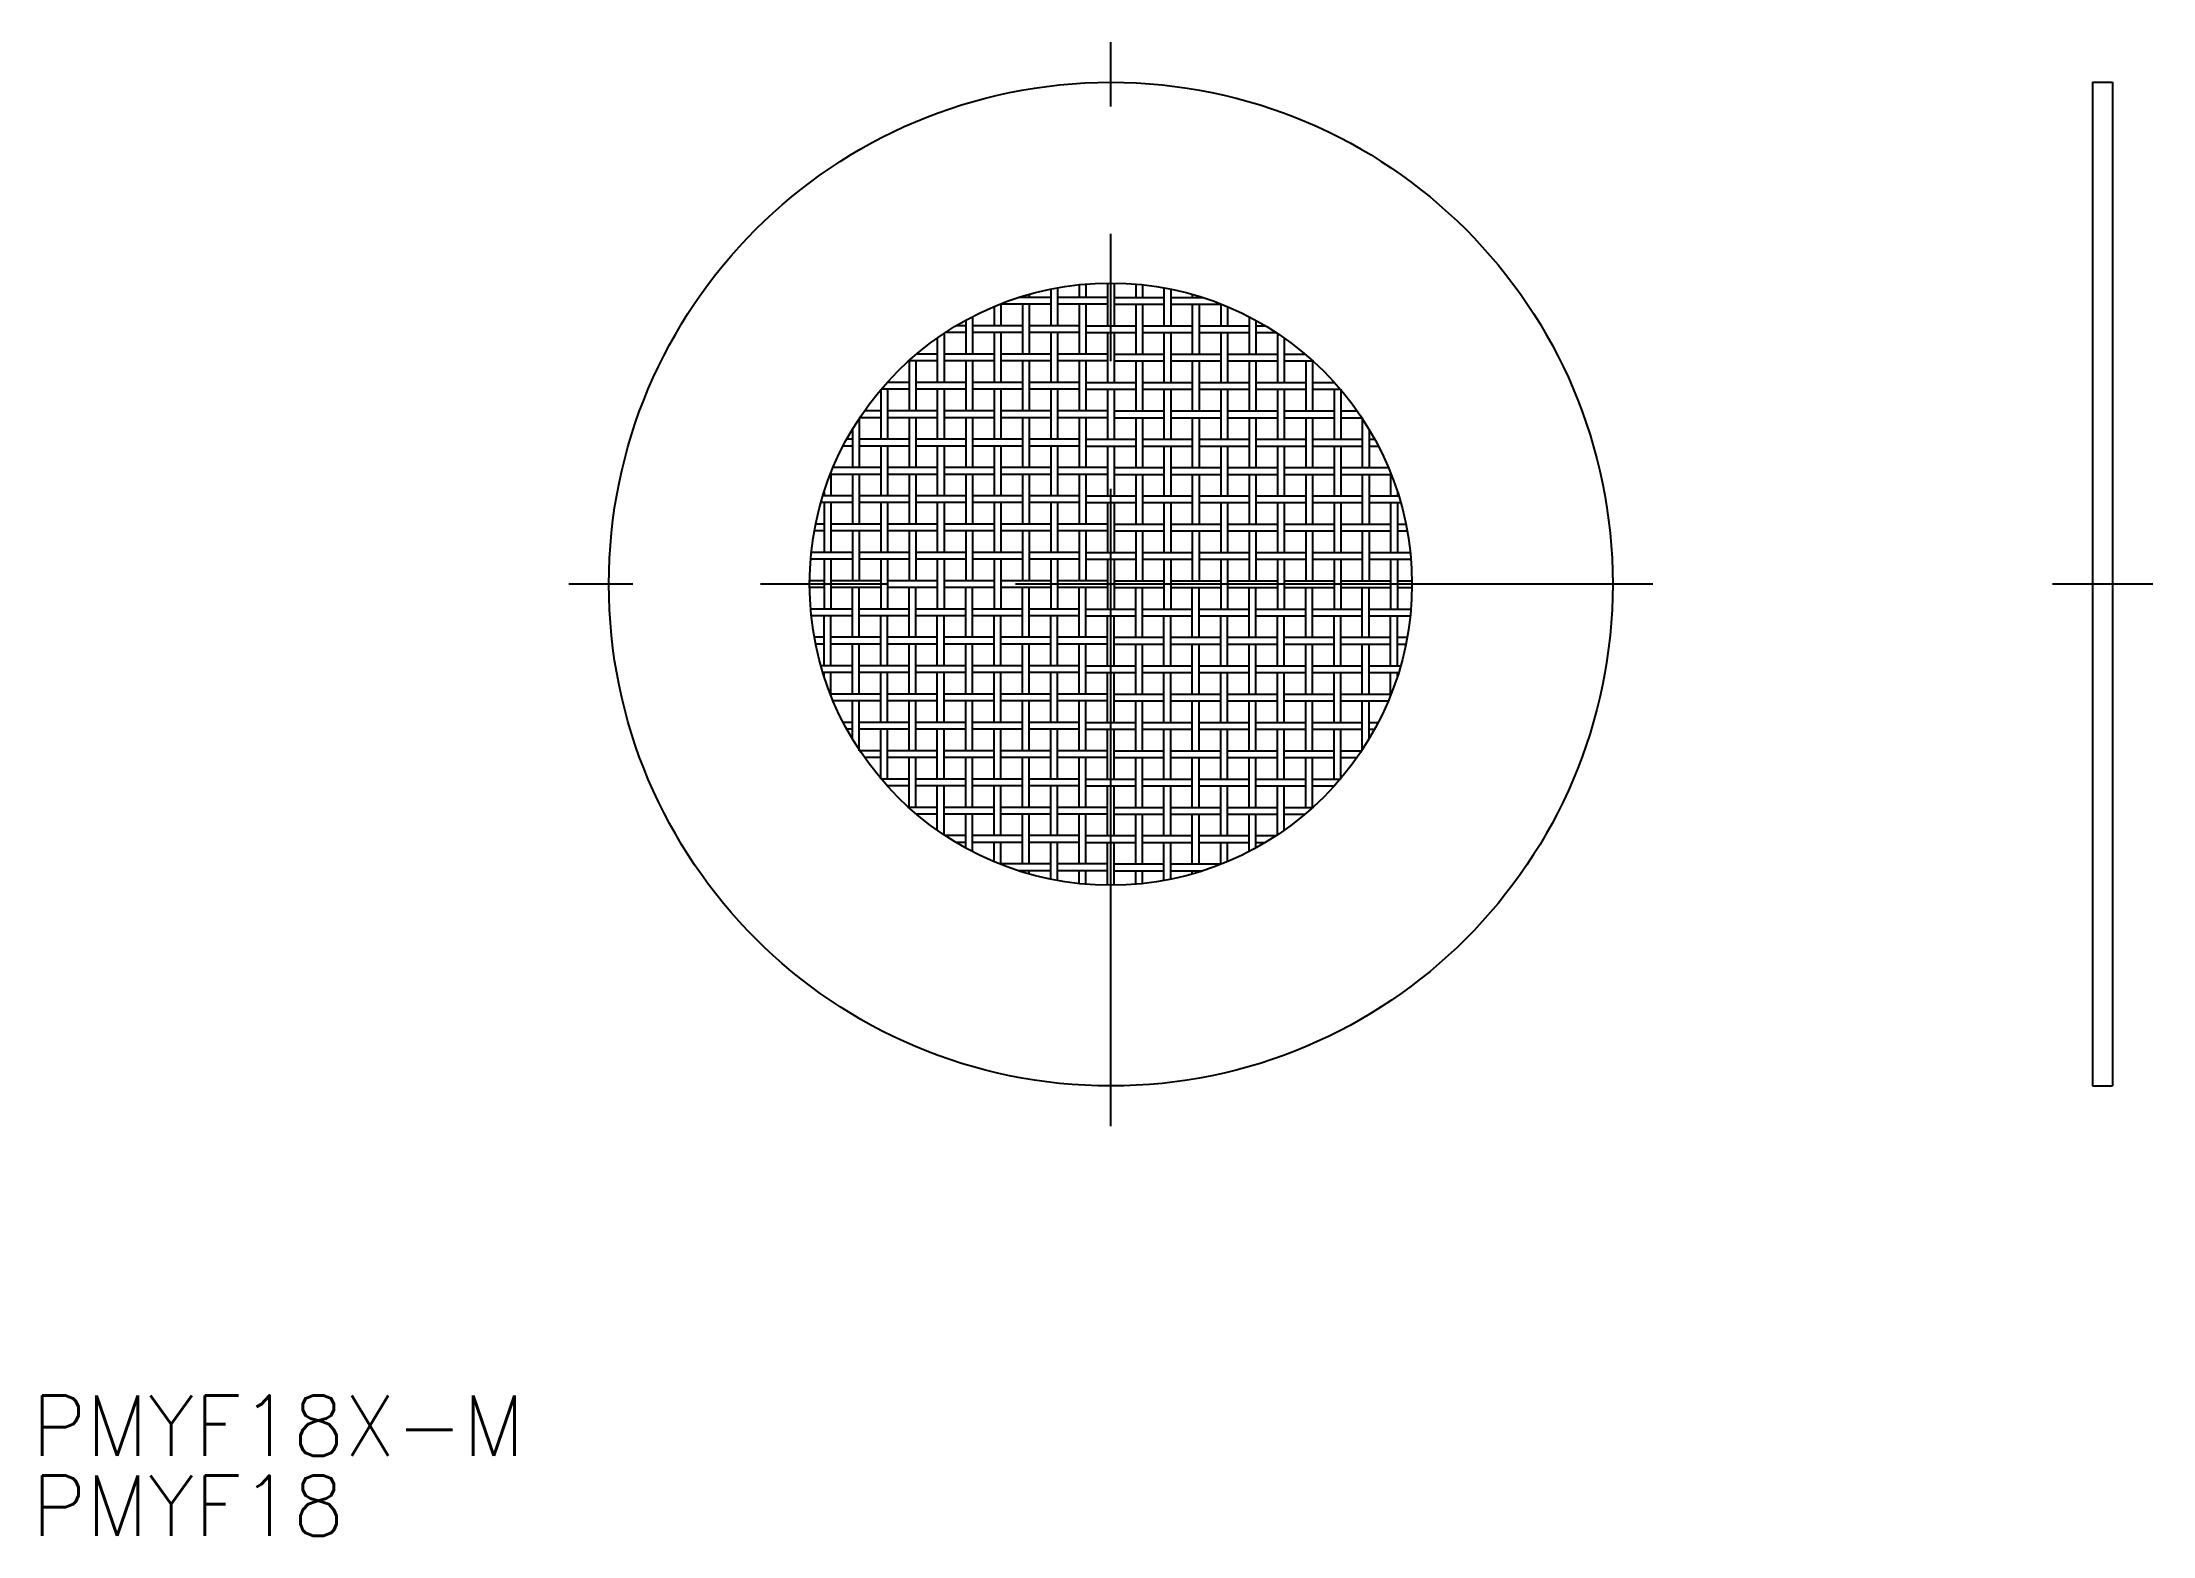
# Model space of a CAD drawing. Extents: x 1 to 106, y 0 to 74.
import ezdxf

# ---------------------------------------------------------------- set-up
doc = ezdxf.new("R2010")
doc.units = 0
doc.linetypes.add('CENTER', pattern=[50.8, 31.75, -6.35, 6.35, -6.35])
doc.layers.get('0').update_dxf_attribs({"linetype": 'CONTINUOUS'})
doc.layers.add('CENTER', color=1, linetype='CENTER')
doc.styles.get("Standard").update_dxf_attribs({"font": 'txt.shx', "height": 3, "bigfont": 'bigfont.shx'})

# ---------------------------------------------------------------- blocks, each defined once
blk = doc.blocks.new('*U3')
at = {"color": 7, "linetype": 'CONTINUOUS'}
blk.add_text('PMYF18X-M', height=3, dxfattribs=at).set_placement((0, 3.99))
blk = doc.blocks.new('*U4')
at = {"color": 7, "linetype": 'CONTINUOUS'}
blk.add_text('PMYF18', height=3, dxfattribs=at).set_placement((0, 0))

msp = doc.modelspace()

# ---------------------------------------------------------------- linework, layer by layer
at = {"color": 7, "linetype": 'CONTINUOUS'}
for p, q in [((102.64, 72.41), (102.64, 22.41)), ((102.64, 72.41), (103.64, 72.41)), ((103.64, 72.41), (103.64, 22.41)), ((50.75, 62.11), (50.75, 60.28)), ((51.09, 62.17), (51.09, 60.28)), ((52.16, 62.32), (52.16, 61.69)), ((52.5, 62.36), (52.5, 61.69)), ((53.57, 62.41), (53.57, 60.28)), ((53.57, 62.41), (53.57, 62.41)), ((53.91, 62.41), (53.91, 60.28)), ((53.91, 62.41), (53.91, 62.41)), ((54.98, 62.36), (54.98, 61.69)), ((55.32, 62.32), (55.32, 61.69)), ((56.39, 62.17), (56.39, 60.28)), ((56.73, 62.11), (56.73, 60.28)), ((47.93, 61.24), (47.93, 60.28)), ((48.27, 61.37), (48.27, 60.28)), ((50.75, 61.35), (48.27, 61.35)), ((50.75, 61.69), (49.15, 61.69)), ((49.34, 61.75), (49.34, 61.69)), ((49.34, 61.35), (49.34, 58.87)), ((49.68, 61.85), (49.68, 61.69)), ((49.68, 61.35), (49.68, 58.87)), ((53.57, 61.69), (51.09, 61.69)), ((53.57, 61.35), (51.09, 61.35)), ((52.16, 61.35), (52.16, 58.87)), ((52.5, 61.35), (52.5, 58.87)), ((53.91, 61.69), (56.39, 61.69)), ((53.91, 61.35), (56.39, 61.35)), ((54.98, 61.35), (54.98, 58.87)), ((55.32, 61.35), (55.32, 58.87)), ((56.73, 61.69), (58.33, 61.69)), ((56.73, 61.35), (59.22, 61.35)), ((57.8, 61.85), (57.8, 61.69)), ((57.8, 61.35), (57.8, 58.87)), ((58.14, 61.75), (58.14, 61.69)), ((58.14, 61.35), (58.14, 58.87)), ((59.22, 61.37), (59.22, 60.28)), ((59.56, 61.24), (59.56, 60.28)), ((46.52, 59.94), (45.49, 59.94)), ((46.52, 59.94), (45.49, 59.94)), ((46.52, 60.28), (46.04, 60.28)), ((46.52, 60.28), (46.04, 60.28)), ((46.52, 60.55), (46.52, 58.87)), ((46.86, 60.73), (46.86, 58.87)), ((49.34, 60.28), (46.86, 60.28)), ((49.34, 60.28), (46.86, 60.28)), ((49.34, 59.94), (46.86, 59.94)), ((49.34, 59.94), (46.86, 59.94)), ((47.93, 59.94), (47.93, 57.46)), ((48.27, 59.94), (48.27, 57.46)), ((52.16, 60.28), (49.68, 60.28)), ((52.16, 60.28), (49.68, 60.28)), ((52.16, 59.94), (49.68, 59.94)), ((52.16, 59.94), (49.68, 59.94)), ((50.75, 59.94), (50.75, 57.46)), ((51.09, 59.94), (51.09, 57.46)), ((52.5, 60.28), (54.98, 60.28)), ((52.5, 60.28), (54.98, 60.28)), ((52.5, 59.94), (54.98, 59.94)), ((52.5, 59.94), (54.98, 59.94)), ((53.57, 59.94), (53.57, 57.46)), ((53.91, 59.94), (53.91, 57.46)), ((55.32, 60.28), (57.8, 60.28)), ((55.32, 60.28), (57.8, 60.28)), ((55.32, 59.94), (57.8, 59.94)), ((55.32, 59.94), (57.8, 59.94)), ((56.39, 59.94), (56.39, 57.46)), ((56.73, 59.94), (56.73, 57.46)), ((58.14, 60.28), (60.63, 60.28)), ((58.14, 60.28), (60.63, 60.28)), ((58.14, 59.94), (60.63, 59.94)), ((58.14, 59.94), (60.63, 59.94)), ((59.22, 59.94), (59.22, 57.46)), ((59.56, 59.94), (59.56, 57.46)), ((60.63, 60.73), (60.63, 58.87)), ((60.97, 60.55), (60.97, 58.87)), ((60.97, 60.28), (61.45, 60.28)), ((60.97, 60.28), (61.45, 60.28)), ((60.97, 59.94), (61.99, 59.94)), ((60.97, 59.94), (61.99, 59.94)), ((45.1, 59.67), (45.1, 57.46)), ((45.44, 59.9), (45.44, 57.46)), ((62.04, 59.9), (62.04, 57.46)), ((62.38, 59.67), (62.38, 57.46)), ((45.1, 58.53), (43.67, 58.53)), ((43.69, 58.53), (43.69, 56.04)), ((44.03, 58.53), (44.03, 56.04)), ((45.1, 58.87), (44.06, 58.87)), ((47.93, 58.87), (45.44, 58.87)), ((47.93, 58.53), (45.44, 58.53)), ((46.52, 58.53), (46.52, 56.04)), ((46.86, 58.53), (46.86, 56.04)), ((50.75, 58.87), (48.27, 58.87)), ((50.75, 58.53), (48.27, 58.53)), ((49.34, 58.53), (49.34, 56.04)), ((49.68, 58.53), (49.68, 56.04)), ((53.57, 58.87), (51.09, 58.87)), ((53.57, 58.53), (51.09, 58.53)), ((52.16, 58.53), (52.16, 56.04)), ((52.5, 58.53), (52.5, 56.04)), ((53.91, 58.87), (56.39, 58.87)), ((53.91, 58.53), (56.39, 58.53)), ((54.98, 58.53), (54.98, 56.04)), ((55.32, 58.53), (55.32, 56.04)), ((56.73, 58.87), (59.22, 58.87)), ((56.73, 58.53), (59.22, 58.53)), ((57.8, 58.53), (57.8, 56.04)), ((58.14, 58.53), (58.14, 56.04)), ((59.56, 58.87), (62.04, 58.87)), ((59.56, 58.53), (62.04, 58.53)), ((60.63, 58.53), (60.63, 56.04)), ((60.97, 58.53), (60.97, 56.04)), ((62.38, 58.87), (63.42, 58.87)), ((62.38, 58.53), (63.81, 58.53)), ((63.45, 58.53), (63.45, 56.04)), ((63.79, 58.53), (63.79, 56.04)), ((42.28, 57.12), (42.28, 54.63)), ((43.69, 57.12), (42.31, 57.12)), ((43.69, 57.46), (42.6, 57.46)), ((42.62, 57.48), (42.62, 57.46)), ((42.62, 57.12), (42.62, 54.63)), ((46.52, 57.46), (44.03, 57.46)), ((46.52, 57.12), (44.03, 57.12)), ((45.1, 57.12), (45.1, 54.63)), ((45.44, 57.12), (45.44, 54.63)), ((49.34, 57.46), (46.86, 57.46)), ((49.34, 57.12), (46.86, 57.12)), ((47.93, 57.12), (47.93, 54.63)), ((48.27, 57.12), (48.27, 54.63)), ((52.16, 57.46), (49.68, 57.46)), ((52.16, 57.12), (49.68, 57.12)), ((50.75, 57.12), (50.75, 54.63)), ((51.09, 57.12), (51.09, 54.63)), ((52.5, 57.46), (54.98, 57.46)), ((52.5, 57.12), (54.98, 57.12)), ((53.57, 57.12), (53.57, 54.63)), ((53.91, 57.12), (53.91, 54.63)), ((55.32, 57.46), (57.8, 57.46)), ((55.32, 57.12), (57.8, 57.12)), ((56.39, 57.12), (56.39, 54.63)), ((56.73, 57.12), (56.73, 54.63)), ((58.14, 57.46), (60.63, 57.46)), ((58.14, 57.12), (60.63, 57.12)), ((59.22, 57.12), (59.22, 54.63)), ((59.56, 57.12), (59.56, 54.63)), ((60.97, 57.46), (63.45, 57.46)), ((60.97, 57.12), (63.45, 57.12)), ((62.04, 57.12), (62.04, 54.63)), ((62.38, 57.12), (62.38, 54.63)), ((63.79, 57.46), (64.88, 57.46)), ((63.79, 57.12), (65.18, 57.12)), ((64.86, 57.48), (64.86, 57.46)), ((64.86, 57.12), (64.86, 54.63)), ((65.2, 57.12), (65.2, 54.63)), ((42.28, 56.04), (41.48, 56.04)), ((45.1, 56.04), (42.62, 56.04)), ((47.93, 56.04), (45.44, 56.04)), ((50.75, 56.04), (48.27, 56.04)), ((53.57, 56.04), (51.09, 56.04)), ((53.91, 56.04), (56.39, 56.04)), ((56.73, 56.04), (59.22, 56.04)), ((59.56, 56.04), (62.04, 56.04)), ((62.38, 56.04), (64.86, 56.04)), ((65.2, 56.04), (66.01, 56.04)), ((40.87, 55.11), (40.87, 53.22)), ((41.21, 55.7), (41.21, 53.22)), ((42.28, 55.7), (41.24, 55.7)), ((45.1, 55.7), (42.62, 55.7)), ((43.69, 55.7), (43.69, 53.22)), ((44.03, 55.7), (44.03, 53.22)), ((47.93, 55.7), (45.44, 55.7)), ((46.52, 55.7), (46.52, 53.22)), ((46.86, 55.7), (46.86, 53.22)), ((50.75, 55.7), (48.27, 55.7)), ((49.34, 55.7), (49.34, 53.22)), ((49.68, 55.7), (49.68, 53.22)), ((53.57, 55.7), (51.09, 55.7)), ((52.16, 55.7), (52.16, 53.22)), ((52.5, 55.7), (52.5, 53.22)), ((53.91, 55.7), (56.39, 55.7)), ((54.98, 55.7), (54.98, 53.22)), ((55.32, 55.7), (55.32, 53.22)), ((56.73, 55.7), (59.22, 55.7)), ((57.8, 55.7), (57.8, 53.22)), ((58.14, 55.7), (58.14, 53.22)), ((59.56, 55.7), (62.04, 55.7)), ((60.63, 55.7), (60.63, 53.22)), ((60.97, 55.7), (60.97, 53.22)), ((62.38, 55.7), (64.86, 55.7)), ((63.45, 55.7), (63.45, 53.22)), ((63.79, 55.7), (63.79, 53.22)), ((65.2, 55.7), (66.24, 55.7)), ((66.27, 55.7), (66.27, 53.22)), ((66.61, 55.11), (66.61, 53.22)), ((40.87, 54.29), (40.41, 54.29)), ((40.87, 54.29), (40.41, 54.29)), ((40.87, 54.63), (40.6, 54.63)), ((40.87, 54.63), (40.6, 54.63)), ((43.69, 54.63), (41.21, 54.63)), ((43.69, 54.63), (41.21, 54.63)), ((43.69, 54.29), (41.21, 54.29)), ((43.69, 54.29), (41.21, 54.29)), ((42.28, 54.29), (42.28, 51.81)), ((42.62, 54.29), (42.62, 51.81)), ((46.52, 54.63), (44.03, 54.63)), ((46.52, 54.63), (44.03, 54.63)), ((46.52, 54.29), (44.03, 54.29)), ((46.52, 54.29), (44.03, 54.29)), ((45.1, 54.29), (45.1, 51.81)), ((45.44, 54.29), (45.44, 51.81)), ((49.34, 54.63), (46.86, 54.63)), ((49.34, 54.63), (46.86, 54.63)), ((49.34, 54.29), (46.86, 54.29)), ((49.34, 54.29), (46.86, 54.29)), ((47.93, 54.29), (47.93, 51.81)), ((48.27, 54.29), (48.27, 51.81)), ((52.16, 54.63), (49.68, 54.63)), ((52.16, 54.63), (49.68, 54.63)), ((52.16, 54.29), (49.68, 54.29)), ((52.16, 54.29), (49.68, 54.29)), ((50.75, 54.29), (50.75, 51.81)), ((51.09, 54.29), (51.09, 51.81)), ((52.5, 54.63), (54.98, 54.63)), ((52.5, 54.63), (54.98, 54.63)), ((52.5, 54.29), (54.98, 54.29)), ((52.5, 54.29), (54.98, 54.29)), ((53.57, 54.29), (53.57, 51.81)), ((53.91, 54.29), (53.91, 51.81)), ((55.32, 54.63), (57.8, 54.63)), ((55.32, 54.63), (57.8, 54.63)), ((55.32, 54.29), (57.8, 54.29)), ((55.32, 54.29), (57.8, 54.29)), ((56.39, 54.29), (56.39, 51.81)), ((56.73, 54.29), (56.73, 51.81)), ((58.14, 54.63), (60.63, 54.63)), ((58.14, 54.63), (60.63, 54.63)), ((58.14, 54.29), (60.63, 54.29)), ((58.14, 54.29), (60.63, 54.29)), ((59.22, 54.29), (59.22, 51.81)), ((59.56, 54.29), (59.56, 51.81)), ((60.97, 54.63), (63.45, 54.63)), ((60.97, 54.63), (63.45, 54.63)), ((60.97, 54.29), (63.45, 54.29)), ((60.97, 54.29), (63.45, 54.29)), ((62.04, 54.29), (62.04, 51.81)), ((62.38, 54.29), (62.38, 51.81)), ((63.79, 54.63), (66.27, 54.63)), ((63.79, 54.63), (66.27, 54.63)), ((63.79, 54.29), (66.27, 54.29)), ((63.79, 54.29), (66.27, 54.29)), ((64.86, 54.29), (64.86, 51.81)), ((65.2, 54.29), (65.2, 51.81)), ((66.61, 54.63), (66.89, 54.63)), ((66.61, 54.63), (66.89, 54.63)), ((66.61, 54.29), (67.07, 54.29)), ((66.61, 54.29), (67.07, 54.29)), ((39.8, 52.94), (39.8, 51.81)), ((42.28, 52.88), (39.8, 52.88)), ((42.28, 53.22), (39.91, 53.22)), ((40.87, 52.88), (40.87, 50.4)), ((41.21, 52.88), (41.21, 50.4)), ((45.1, 53.22), (42.62, 53.22)), ((45.1, 52.88), (42.62, 52.88)), ((43.69, 52.88), (43.69, 50.4)), ((44.03, 52.88), (44.03, 50.4)), ((47.93, 53.22), (45.44, 53.22)), ((47.93, 52.88), (45.44, 52.88)), ((46.52, 52.88), (46.52, 50.4)), ((46.86, 52.88), (46.86, 50.4)), ((50.75, 53.22), (48.27, 53.22)), ((50.75, 52.88), (48.27, 52.88)), ((49.34, 52.88), (49.34, 50.4)), ((49.68, 52.88), (49.68, 50.4)), ((53.57, 53.22), (51.09, 53.22)), ((53.57, 52.88), (51.09, 52.88)), ((52.16, 52.88), (52.16, 50.4)), ((52.5, 52.88), (52.5, 50.4)), ((53.91, 53.22), (56.39, 53.22)), ((53.91, 52.88), (56.39, 52.88)), ((54.98, 52.88), (54.98, 50.4)), ((55.32, 52.88), (55.32, 50.4)), ((56.73, 53.22), (59.22, 53.22)), ((56.73, 52.88), (59.22, 52.88)), ((57.8, 52.88), (57.8, 50.4)), ((58.14, 52.88), (58.14, 50.4)), ((59.56, 53.22), (62.04, 53.22)), ((59.56, 52.88), (62.04, 52.88)), ((60.63, 52.88), (60.63, 50.4)), ((60.97, 52.88), (60.97, 50.4)), ((62.38, 53.22), (64.86, 53.22)), ((62.38, 52.88), (64.86, 52.88)), ((63.45, 52.88), (63.45, 50.4)), ((63.79, 52.88), (63.79, 50.4)), ((65.2, 53.22), (67.57, 53.22)), ((65.2, 52.88), (67.68, 52.88)), ((66.27, 52.88), (66.27, 50.4)), ((66.61, 52.88), (66.61, 50.4)), ((67.68, 52.94), (67.68, 51.81)), ((40.87, 51.81), (39.4, 51.81)), ((39.46, 52), (39.46, 51.81)), ((43.69, 51.81), (41.21, 51.81)), ((46.52, 51.81), (44.03, 51.81)), ((49.34, 51.81), (46.86, 51.81)), ((52.16, 51.81), (49.68, 51.81)), ((52.5, 51.81), (54.98, 51.81)), ((55.32, 51.81), (57.8, 51.81)), ((58.14, 51.81), (60.63, 51.81)), ((60.97, 51.81), (63.45, 51.81)), ((63.79, 51.81), (66.27, 51.81)), ((66.61, 51.81), (68.08, 51.81)), ((68.02, 52), (68.02, 51.81)), ((40.87, 51.47), (39.3, 51.47)), ((39.46, 51.47), (39.46, 48.99)), ((39.8, 51.47), (39.8, 48.99)), ((43.69, 51.47), (41.21, 51.47)), ((42.28, 51.47), (42.28, 48.99)), ((42.62, 51.47), (42.62, 48.99)), ((46.52, 51.47), (44.03, 51.47)), ((45.1, 51.47), (45.1, 48.99)), ((45.44, 51.47), (45.44, 48.99)), ((49.34, 51.47), (46.86, 51.47)), ((47.93, 51.47), (47.93, 48.99)), ((48.27, 51.47), (48.27, 48.99)), ((52.16, 51.47), (49.68, 51.47)), ((50.75, 51.47), (50.75, 48.99)), ((51.09, 51.47), (51.09, 48.99)), ((52.5, 51.47), (54.98, 51.47)), ((53.57, 51.47), (53.57, 48.99)), ((53.91, 51.47), (53.91, 48.99)), ((55.32, 51.47), (57.8, 51.47)), ((56.39, 51.47), (56.39, 48.99)), ((56.73, 51.47), (56.73, 48.99)), ((58.14, 51.47), (60.63, 51.47)), ((59.22, 51.47), (59.22, 48.99)), ((59.56, 51.47), (59.56, 48.99)), ((60.97, 51.47), (63.45, 51.47)), ((62.04, 51.47), (62.04, 48.99)), ((62.38, 51.47), (62.38, 48.99)), ((63.79, 51.47), (66.27, 51.47)), ((64.86, 51.47), (64.86, 48.99)), ((65.2, 51.47), (65.2, 48.99)), ((66.61, 51.47), (68.18, 51.47)), ((67.68, 51.47), (67.68, 48.99)), ((68.02, 51.47), (68.02, 48.99)), ((39.46, 50.06), (38.98, 50.06)), ((39.46, 50.4), (39.04, 50.4)), ((42.28, 50.4), (39.8, 50.4)), ((42.28, 50.06), (39.8, 50.06)), ((40.87, 50.06), (40.87, 47.58)), ((41.21, 50.06), (41.21, 47.58)), ((45.1, 50.4), (42.62, 50.4)), ((45.1, 50.06), (42.62, 50.06)), ((43.69, 50.06), (43.69, 47.58)), ((44.03, 50.06), (44.03, 47.58)), ((47.93, 50.4), (45.44, 50.4)), ((47.93, 50.06), (45.44, 50.06)), ((46.52, 50.06), (46.52, 47.58)), ((46.86, 50.06), (46.86, 47.58)), ((50.75, 50.4), (48.27, 50.4)), ((50.75, 50.06), (48.27, 50.06)), ((49.34, 50.06), (49.34, 47.58)), ((49.68, 50.06), (49.68, 47.58)), ((53.57, 50.4), (51.09, 50.4)), ((53.57, 50.06), (51.09, 50.06)), ((52.16, 50.06), (52.16, 47.58)), ((52.5, 50.06), (52.5, 47.58)), ((53.91, 50.4), (56.39, 50.4)), ((53.91, 50.06), (56.39, 50.06)), ((54.98, 50.06), (54.98, 47.58)), ((55.32, 50.06), (55.32, 47.58)), ((56.73, 50.4), (59.22, 50.4)), ((56.73, 50.06), (59.22, 50.06)), ((57.8, 50.06), (57.8, 47.58)), ((58.14, 50.06), (58.14, 47.58)), ((59.56, 50.4), (62.04, 50.4)), ((59.56, 50.06), (62.04, 50.06)), ((60.63, 50.06), (60.63, 47.58)), ((60.97, 50.06), (60.97, 47.58)), ((62.38, 50.4), (64.86, 50.4)), ((62.38, 50.06), (64.86, 50.06)), ((63.45, 50.06), (63.45, 47.58)), ((63.79, 50.06), (63.79, 47.58)), ((65.2, 50.4), (67.68, 50.4)), ((65.2, 50.06), (67.68, 50.06)), ((66.27, 50.06), (66.27, 47.58)), ((66.61, 50.06), (66.61, 47.58)), ((68.02, 50.4), (68.44, 50.4)), ((68.02, 50.06), (68.5, 50.06)), ((40.87, 48.65), (38.79, 48.65)), ((40.87, 48.65), (38.79, 48.65)), ((40.87, 48.99), (38.82, 48.99)), ((40.87, 48.99), (38.82, 48.99)), ((39.46, 48.65), (39.46, 46.17)), ((39.8, 48.65), (39.8, 46.17)), ((43.69, 48.99), (41.21, 48.99)), ((43.69, 48.99), (41.21, 48.99)), ((43.69, 48.65), (41.21, 48.65)), ((43.69, 48.65), (41.21, 48.65)), ((42.28, 48.65), (42.28, 46.17)), ((42.62, 48.65), (42.62, 46.17)), ((46.52, 48.99), (44.03, 48.99)), ((46.52, 48.99), (44.03, 48.99)), ((46.52, 48.65), (44.03, 48.65)), ((46.52, 48.65), (44.03, 48.65)), ((45.1, 48.65), (45.1, 46.17)), ((45.44, 48.65), (45.44, 46.17)), ((49.34, 48.99), (46.86, 48.99)), ((49.34, 48.99), (46.86, 48.99)), ((49.34, 48.65), (46.86, 48.65)), ((49.34, 48.65), (46.86, 48.65)), ((47.93, 48.65), (47.93, 46.17)), ((48.27, 48.65), (48.27, 46.17)), ((52.16, 48.99), (49.68, 48.99)), ((52.16, 48.99), (49.68, 48.99)), ((52.16, 48.65), (49.68, 48.65)), ((52.16, 48.65), (49.68, 48.65)), ((50.75, 48.65), (50.75, 46.17)), ((51.09, 48.65), (51.09, 46.17)), ((52.5, 48.99), (54.98, 48.99)), ((52.5, 48.99), (54.98, 48.99)), ((52.5, 48.65), (54.98, 48.65)), ((52.5, 48.65), (54.98, 48.65)), ((53.57, 48.65), (53.57, 46.17)), ((53.91, 48.65), (53.91, 46.17)), ((55.32, 48.99), (57.8, 48.99)), ((55.32, 48.99), (57.8, 48.99)), ((55.32, 48.65), (57.8, 48.65)), ((55.32, 48.65), (57.8, 48.65)), ((56.39, 48.65), (56.39, 46.17)), ((56.73, 48.65), (56.73, 46.17)), ((58.14, 48.99), (60.63, 48.99)), ((58.14, 48.99), (60.63, 48.99)), ((58.14, 48.65), (60.63, 48.65)), ((58.14, 48.65), (60.63, 48.65)), ((59.22, 48.65), (59.22, 46.17)), ((59.56, 48.65), (59.56, 46.17)), ((60.97, 48.99), (63.45, 48.99)), ((60.97, 48.99), (63.45, 48.99)), ((60.97, 48.65), (63.45, 48.65)), ((60.97, 48.65), (63.45, 48.65)), ((62.04, 48.65), (62.04, 46.17)), ((62.38, 48.65), (62.38, 46.17)), ((63.79, 48.99), (66.27, 48.99)), ((63.79, 48.99), (66.27, 48.99)), ((63.79, 48.65), (66.27, 48.65)), ((63.79, 48.65), (66.27, 48.65)), ((64.86, 48.65), (64.86, 46.17)), ((65.2, 48.65), (65.2, 46.17)), ((66.61, 48.99), (68.66, 48.99)), ((66.61, 48.99), (68.66, 48.99)), ((66.61, 48.65), (68.69, 48.65)), ((66.61, 48.65), (68.69, 48.65)), ((67.68, 48.65), (67.68, 46.17)), ((68.02, 48.65), (68.02, 46.17)), ((39.46, 47.58), (38.74, 47.58)), ((42.28, 47.58), (39.8, 47.58)), ((45.1, 47.58), (42.62, 47.58)), ((47.93, 47.58), (45.44, 47.58)), ((50.75, 47.58), (48.27, 47.58)), ((53.57, 47.58), (51.09, 47.58)), ((53.91, 47.58), (56.39, 47.58)), ((56.73, 47.58), (59.22, 47.58)), ((59.56, 47.58), (62.04, 47.58)), ((62.38, 47.58), (64.86, 47.58)), ((65.2, 47.58), (67.68, 47.58)), ((68.02, 47.58), (68.74, 47.58)), ((39.46, 47.24), (38.74, 47.24)), ((42.28, 47.24), (39.8, 47.24)), ((40.87, 44.76), (40.87, 47.24)), ((41.21, 44.76), (41.21, 47.24)), ((45.1, 47.24), (42.62, 47.24)), ((43.69, 44.76), (43.69, 47.24)), ((44.03, 44.76), (44.03, 47.24)), ((47.93, 47.24), (45.44, 47.24)), ((46.52, 44.76), (46.52, 47.24)), ((46.86, 44.76), (46.86, 47.24)), ((50.75, 47.24), (48.27, 47.24)), ((49.34, 44.76), (49.34, 47.24)), ((49.68, 44.76), (49.68, 47.24)), ((53.57, 47.24), (51.09, 47.24)), ((52.16, 44.76), (52.16, 47.24)), ((52.5, 44.76), (52.5, 47.24)), ((53.91, 47.24), (56.39, 47.24)), ((54.98, 44.76), (54.98, 47.24)), ((55.32, 44.76), (55.32, 47.24)), ((56.73, 47.24), (59.22, 47.24)), ((57.8, 44.76), (57.8, 47.24)), ((58.14, 44.76), (58.14, 47.24)), ((59.56, 47.24), (62.04, 47.24)), ((60.63, 44.76), (60.63, 47.24)), ((60.97, 44.76), (60.97, 47.24)), ((62.38, 47.24), (64.86, 47.24)), ((63.45, 44.76), (63.45, 47.24)), ((63.79, 44.76), (63.79, 47.24)), ((65.2, 47.24), (67.68, 47.24)), ((66.27, 44.76), (66.27, 47.24)), ((66.61, 44.76), (66.61, 47.24)), ((68.02, 47.24), (68.74, 47.24)), ((40.87, 46.17), (38.79, 46.17)), ((40.87, 46.17), (38.79, 46.17)), ((40.87, 45.83), (38.82, 45.83)), ((40.87, 45.83), (38.82, 45.83)), ((39.46, 43.34), (39.46, 45.83)), ((39.8, 43.34), (39.8, 45.83)), ((43.69, 46.17), (41.21, 46.17)), ((43.69, 46.17), (41.21, 46.17)), ((43.69, 45.83), (41.21, 45.83)), ((43.69, 45.83), (41.21, 45.83)), ((42.28, 43.34), (42.28, 45.83)), ((42.62, 43.34), (42.62, 45.83)), ((46.52, 46.17), (44.03, 46.17)), ((46.52, 46.17), (44.03, 46.17)), ((46.52, 45.83), (44.03, 45.83)), ((46.52, 45.83), (44.03, 45.83)), ((45.1, 43.34), (45.1, 45.83)), ((45.44, 43.34), (45.44, 45.83)), ((49.34, 46.17), (46.86, 46.17)), ((49.34, 46.17), (46.86, 46.17)), ((49.34, 45.83), (46.86, 45.83)), ((49.34, 45.83), (46.86, 45.83)), ((47.93, 43.34), (47.93, 45.83)), ((48.27, 43.34), (48.27, 45.83)), ((52.16, 46.17), (49.68, 46.17)), ((52.16, 46.17), (49.68, 46.17)), ((52.16, 45.83), (49.68, 45.83)), ((52.16, 45.83), (49.68, 45.83)), ((50.75, 43.34), (50.75, 45.83)), ((51.09, 43.34), (51.09, 45.83)), ((52.5, 46.17), (54.98, 46.17)), ((52.5, 46.17), (54.98, 46.17)), ((52.5, 45.83), (54.98, 45.83)), ((52.5, 45.83), (54.98, 45.83)), ((53.57, 43.34), (53.57, 45.83)), ((53.91, 43.34), (53.91, 45.83)), ((55.32, 46.17), (57.8, 46.17)), ((55.32, 46.17), (57.8, 46.17)), ((55.32, 45.83), (57.8, 45.83)), ((55.32, 45.83), (57.8, 45.83)), ((56.39, 43.34), (56.39, 45.83)), ((56.73, 43.34), (56.73, 45.83)), ((58.14, 46.17), (60.63, 46.17)), ((58.14, 46.17), (60.63, 46.17)), ((58.14, 45.83), (60.63, 45.83)), ((58.14, 45.83), (60.63, 45.83)), ((59.22, 43.34), (59.22, 45.83)), ((59.56, 43.34), (59.56, 45.83)), ((60.97, 46.17), (63.45, 46.17)), ((60.97, 46.17), (63.45, 46.17)), ((60.97, 45.83), (63.45, 45.83)), ((60.97, 45.83), (63.45, 45.83)), ((62.04, 43.34), (62.04, 45.83)), ((62.38, 43.34), (62.38, 45.83)), ((63.79, 46.17), (66.27, 46.17)), ((63.79, 46.17), (66.27, 46.17)), ((63.79, 45.83), (66.27, 45.83)), ((63.79, 45.83), (66.27, 45.83)), ((64.86, 43.34), (64.86, 45.83)), ((65.2, 43.34), (65.2, 45.83)), ((66.61, 46.17), (68.69, 46.17)), ((66.61, 46.17), (68.69, 46.17)), ((66.61, 45.83), (68.66, 45.83)), ((66.61, 45.83), (68.66, 45.83)), ((67.68, 43.34), (67.68, 45.83)), ((68.02, 43.34), (68.02, 45.83)), ((39.46, 44.76), (38.98, 44.76)), ((39.46, 44.42), (39.04, 44.42)), ((42.28, 44.76), (39.8, 44.76)), ((42.28, 44.42), (39.8, 44.42)), ((40.87, 41.93), (40.87, 44.42)), ((41.21, 41.93), (41.21, 44.42)), ((45.1, 44.76), (42.62, 44.76)), ((45.1, 44.42), (42.62, 44.42)), ((43.69, 41.93), (43.69, 44.42)), ((44.03, 41.93), (44.03, 44.42)), ((47.93, 44.76), (45.44, 44.76)), ((47.93, 44.42), (45.44, 44.42)), ((46.52, 41.93), (46.52, 44.42)), ((46.86, 41.93), (46.86, 44.42)), ((50.75, 44.76), (48.27, 44.76)), ((50.75, 44.42), (48.27, 44.42)), ((49.34, 41.93), (49.34, 44.42)), ((49.68, 41.93), (49.68, 44.42)), ((53.57, 44.76), (51.09, 44.76)), ((53.57, 44.42), (51.09, 44.42)), ((52.16, 41.93), (52.16, 44.42)), ((52.5, 41.93), (52.5, 44.42)), ((53.91, 44.76), (56.39, 44.76)), ((53.91, 44.42), (56.39, 44.42)), ((54.98, 41.93), (54.98, 44.42)), ((55.32, 41.93), (55.32, 44.42)), ((56.73, 44.76), (59.22, 44.76)), ((56.73, 44.42), (59.22, 44.42)), ((57.8, 41.93), (57.8, 44.42)), ((58.14, 41.93), (58.14, 44.42)), ((59.56, 44.76), (62.04, 44.76)), ((59.56, 44.42), (62.04, 44.42)), ((60.63, 41.93), (60.63, 44.42)), ((60.97, 41.93), (60.97, 44.42)), ((62.38, 44.76), (64.86, 44.76)), ((62.38, 44.42), (64.86, 44.42)), ((63.45, 41.93), (63.45, 44.42)), ((63.79, 41.93), (63.79, 44.42)), ((65.2, 44.76), (67.68, 44.76)), ((65.2, 44.42), (67.68, 44.42)), ((66.27, 41.93), (66.27, 44.42)), ((66.61, 41.93), (66.61, 44.42)), ((68.02, 44.76), (68.5, 44.76)), ((68.02, 44.42), (68.44, 44.42)), ((40.87, 43.34), (39.3, 43.34)), ((43.69, 43.34), (41.21, 43.34)), ((46.52, 43.34), (44.03, 43.34)), ((49.34, 43.34), (46.86, 43.34)), ((52.16, 43.34), (49.68, 43.34)), ((52.5, 43.34), (54.98, 43.34)), ((55.32, 43.34), (57.8, 43.34)), ((58.14, 43.34), (60.63, 43.34)), ((60.97, 43.34), (63.45, 43.34)), ((63.79, 43.34), (66.27, 43.34)), ((66.61, 43.34), (68.18, 43.34)), ((40.87, 43), (39.4, 43)), ((39.46, 42.82), (39.46, 43)), ((39.8, 41.87), (39.8, 43)), ((43.69, 43), (41.21, 43)), ((42.28, 40.52), (42.28, 43)), ((42.62, 40.52), (42.62, 43)), ((46.52, 43), (44.03, 43)), ((45.1, 40.52), (45.1, 43)), ((45.44, 40.52), (45.44, 43)), ((49.34, 43), (46.86, 43)), ((47.93, 40.52), (47.93, 43)), ((48.27, 40.52), (48.27, 43)), ((52.16, 43), (49.68, 43)), ((50.75, 40.52), (50.75, 43)), ((51.09, 40.52), (51.09, 43)), ((52.5, 43), (54.98, 43)), ((53.57, 40.52), (53.57, 43)), ((53.91, 40.52), (53.91, 43)), ((55.32, 43), (57.8, 43)), ((56.39, 40.52), (56.39, 43)), ((56.73, 40.52), (56.73, 43)), ((58.14, 43), (60.63, 43)), ((59.22, 40.52), (59.22, 43)), ((59.56, 40.52), (59.56, 43)), ((60.97, 43), (63.45, 43)), ((62.04, 40.52), (62.04, 43)), ((62.38, 40.52), (62.38, 43)), ((63.79, 43), (66.27, 43)), ((64.86, 40.52), (64.86, 43)), ((65.2, 40.52), (65.2, 43)), ((66.61, 43), (68.08, 43)), ((67.68, 41.87), (67.68, 43)), ((68.02, 42.82), (68.02, 43)), ((42.28, 41.93), (39.8, 41.93)), ((42.28, 41.59), (39.91, 41.59)), ((40.87, 39.7), (40.87, 41.59)), ((41.21, 39.11), (41.21, 41.59)), ((45.1, 41.93), (42.62, 41.93)), ((45.1, 41.59), (42.62, 41.59)), ((43.69, 39.11), (43.69, 41.59)), ((44.03, 39.11), (44.03, 41.59)), ((47.93, 41.93), (45.44, 41.93)), ((47.93, 41.59), (45.44, 41.59)), ((46.52, 39.11), (46.52, 41.59)), ((46.86, 39.11), (46.86, 41.59)), ((50.75, 41.93), (48.27, 41.93)), ((50.75, 41.59), (48.27, 41.59)), ((49.34, 39.11), (49.34, 41.59)), ((49.68, 39.11), (49.68, 41.59)), ((53.57, 41.93), (51.09, 41.93)), ((53.57, 41.59), (51.09, 41.59)), ((52.16, 39.11), (52.16, 41.59)), ((52.5, 39.11), (52.5, 41.59)), ((53.91, 41.93), (56.39, 41.93)), ((53.91, 41.59), (56.39, 41.59)), ((54.98, 39.11), (54.98, 41.59)), ((55.32, 39.11), (55.32, 41.59)), ((56.73, 41.93), (59.22, 41.93)), ((56.73, 41.59), (59.22, 41.59)), ((57.8, 39.11), (57.8, 41.59)), ((58.14, 39.11), (58.14, 41.59)), ((59.56, 41.93), (62.04, 41.93)), ((59.56, 41.59), (62.04, 41.59)), ((60.63, 39.11), (60.63, 41.59)), ((60.97, 39.11), (60.97, 41.59)), ((62.38, 41.93), (64.86, 41.93)), ((62.38, 41.59), (64.86, 41.59)), ((63.45, 39.11), (63.45, 41.59)), ((63.79, 39.11), (63.79, 41.59)), ((65.2, 41.93), (67.68, 41.93)), ((65.2, 41.59), (67.57, 41.59)), ((66.27, 39.11), (66.27, 41.59)), ((66.61, 39.7), (66.61, 41.59)), ((40.87, 40.52), (40.41, 40.52)), ((40.87, 40.52), (40.41, 40.52)), ((40.87, 40.18), (40.6, 40.18)), ((40.87, 40.18), (40.6, 40.18)), ((43.69, 40.52), (41.21, 40.52)), ((43.69, 40.52), (41.21, 40.52)), ((43.69, 40.18), (41.21, 40.18)), ((43.69, 40.18), (41.21, 40.18)), ((42.28, 37.7), (42.28, 40.18)), ((42.62, 37.7), (42.62, 40.18)), ((46.52, 40.52), (44.03, 40.52)), ((46.52, 40.52), (44.03, 40.52)), ((46.52, 40.18), (44.03, 40.18)), ((46.52, 40.18), (44.03, 40.18)), ((45.1, 37.7), (45.1, 40.18)), ((45.44, 37.7), (45.44, 40.18)), ((49.34, 40.52), (46.86, 40.52)), ((49.34, 40.52), (46.86, 40.52)), ((49.34, 40.18), (46.86, 40.18)), ((49.34, 40.18), (46.86, 40.18)), ((47.93, 37.7), (47.93, 40.18)), ((48.27, 37.7), (48.27, 40.18)), ((52.16, 40.52), (49.68, 40.52)), ((52.16, 40.52), (49.68, 40.52)), ((52.16, 40.18), (49.68, 40.18)), ((52.16, 40.18), (49.68, 40.18)), ((50.75, 37.7), (50.75, 40.18)), ((51.09, 37.7), (51.09, 40.18)), ((52.5, 40.52), (54.98, 40.52)), ((52.5, 40.52), (54.98, 40.52)), ((52.5, 40.18), (54.98, 40.18)), ((52.5, 40.18), (54.98, 40.18)), ((53.57, 37.7), (53.57, 40.18)), ((53.91, 37.7), (53.91, 40.18)), ((55.32, 40.52), (57.8, 40.52)), ((55.32, 40.52), (57.8, 40.52)), ((55.32, 40.18), (57.8, 40.18)), ((55.32, 40.18), (57.8, 40.18)), ((56.39, 37.7), (56.39, 40.18)), ((56.73, 37.7), (56.73, 40.18)), ((58.14, 40.52), (60.63, 40.52)), ((58.14, 40.52), (60.63, 40.52)), ((58.14, 40.18), (60.63, 40.18)), ((58.14, 40.18), (60.63, 40.18)), ((59.22, 37.7), (59.22, 40.18)), ((59.56, 37.7), (59.56, 40.18)), ((60.97, 40.52), (63.45, 40.52)), ((60.97, 40.52), (63.45, 40.52)), ((60.97, 40.18), (63.45, 40.18)), ((60.97, 40.18), (63.45, 40.18)), ((62.04, 37.7), (62.04, 40.18)), ((62.38, 37.7), (62.38, 40.18)), ((63.79, 40.52), (66.27, 40.52)), ((63.79, 40.52), (66.27, 40.52)), ((63.79, 40.18), (66.27, 40.18)), ((63.79, 40.18), (66.27, 40.18)), ((64.86, 37.7), (64.86, 40.18)), ((65.2, 37.7), (65.2, 40.18)), ((66.61, 40.52), (67.07, 40.52)), ((66.61, 40.52), (67.07, 40.52)), ((66.61, 40.18), (66.89, 40.18)), ((66.61, 40.18), (66.89, 40.18)), ((42.28, 39.11), (41.24, 39.11)), ((45.1, 39.11), (42.62, 39.11)), ((47.93, 39.11), (45.44, 39.11)), ((50.75, 39.11), (48.27, 39.11)), ((53.57, 39.11), (51.09, 39.11)), ((53.91, 39.11), (56.39, 39.11)), ((56.73, 39.11), (59.22, 39.11)), ((59.56, 39.11), (62.04, 39.11)), ((62.38, 39.11), (64.86, 39.11)), ((65.2, 39.11), (66.24, 39.11)), ((42.28, 38.77), (41.48, 38.77)), ((45.1, 38.77), (42.62, 38.77)), ((43.69, 36.29), (43.69, 38.77)), ((44.03, 36.29), (44.03, 38.77)), ((47.93, 38.77), (45.44, 38.77)), ((46.52, 36.29), (46.52, 38.77)), ((46.86, 36.29), (46.86, 38.77)), ((50.75, 38.77), (48.27, 38.77)), ((49.34, 36.29), (49.34, 38.77)), ((49.68, 36.29), (49.68, 38.77)), ((53.57, 38.77), (51.09, 38.77)), ((52.16, 36.29), (52.16, 38.77)), ((52.5, 36.29), (52.5, 38.77)), ((53.91, 38.77), (56.39, 38.77)), ((54.98, 36.29), (54.98, 38.77)), ((55.32, 36.29), (55.32, 38.77)), ((56.73, 38.77), (59.22, 38.77)), ((57.8, 36.29), (57.8, 38.77)), ((58.14, 36.29), (58.14, 38.77)), ((59.56, 38.77), (62.04, 38.77)), ((60.63, 36.29), (60.63, 38.77)), ((60.97, 36.29), (60.97, 38.77)), ((62.38, 38.77), (64.86, 38.77)), ((63.45, 36.29), (63.45, 38.77)), ((63.79, 36.29), (63.79, 38.77)), ((65.2, 38.77), (66.01, 38.77)), ((43.69, 37.7), (42.31, 37.7)), ((43.69, 37.36), (42.6, 37.36)), ((42.62, 37.34), (42.62, 37.36)), ((46.52, 37.7), (44.03, 37.7)), ((46.52, 37.36), (44.03, 37.36)), ((45.1, 35.14), (45.1, 37.36)), ((45.44, 34.91), (45.44, 37.36)), ((49.34, 37.7), (46.86, 37.7)), ((49.34, 37.36), (46.86, 37.36)), ((47.93, 34.88), (47.93, 37.36)), ((48.27, 34.88), (48.27, 37.36)), ((52.16, 37.7), (49.68, 37.7)), ((52.16, 37.36), (49.68, 37.36)), ((50.75, 34.88), (50.75, 37.36)), ((51.09, 34.88), (51.09, 37.36)), ((52.5, 37.7), (54.98, 37.7)), ((52.5, 37.36), (54.98, 37.36)), ((53.57, 34.88), (53.57, 37.36)), ((53.91, 34.88), (53.91, 37.36)), ((55.32, 37.7), (57.8, 37.7)), ((55.32, 37.36), (57.8, 37.36)), ((56.39, 34.88), (56.39, 37.36)), ((56.73, 34.88), (56.73, 37.36)), ((58.14, 37.7), (60.63, 37.7)), ((58.14, 37.36), (60.63, 37.36)), ((59.22, 34.88), (59.22, 37.36)), ((59.56, 34.88), (59.56, 37.36)), ((60.97, 37.7), (63.45, 37.7)), ((60.97, 37.36), (63.45, 37.36)), ((62.04, 34.91), (62.04, 37.36)), ((62.38, 35.14), (62.38, 37.36)), ((63.79, 37.7), (65.18, 37.7)), ((63.79, 37.36), (64.88, 37.36)), ((64.86, 37.34), (64.86, 37.36)), ((45.1, 36.29), (43.67, 36.29)), ((45.1, 35.95), (44.06, 35.95)), ((47.93, 36.29), (45.44, 36.29)), ((47.93, 35.95), (45.44, 35.95)), ((46.52, 34.26), (46.52, 35.95)), ((46.86, 34.08), (46.86, 35.95)), ((50.75, 36.29), (48.27, 36.29)), ((50.75, 35.95), (48.27, 35.95)), ((49.34, 33.47), (49.34, 35.95)), ((49.68, 33.47), (49.68, 35.95)), ((53.57, 36.29), (51.09, 36.29)), ((53.57, 35.95), (51.09, 35.95)), ((52.16, 33.47), (52.16, 35.95)), ((52.5, 33.47), (52.5, 35.95)), ((53.91, 36.29), (56.39, 36.29)), ((53.91, 35.95), (56.39, 35.95)), ((54.98, 33.47), (54.98, 35.95)), ((55.32, 33.47), (55.32, 35.95)), ((56.73, 36.29), (59.22, 36.29)), ((56.73, 35.95), (59.22, 35.95)), ((57.8, 33.47), (57.8, 35.95)), ((58.14, 33.47), (58.14, 35.95)), ((59.56, 36.29), (62.04, 36.29)), ((59.56, 35.95), (62.04, 35.95)), ((60.63, 34.08), (60.63, 35.95)), ((60.97, 34.26), (60.97, 35.95)), ((62.38, 36.29), (63.81, 36.29)), ((62.38, 35.95), (63.42, 35.95)), ((46.52, 34.88), (45.49, 34.88)), ((46.52, 34.88), (45.49, 34.88)), ((49.34, 34.88), (46.86, 34.88)), ((49.34, 34.88), (46.86, 34.88)), ((52.16, 34.88), (49.68, 34.88)), ((52.16, 34.88), (49.68, 34.88)), ((52.5, 34.88), (54.98, 34.88)), ((52.5, 34.88), (54.98, 34.88)), ((55.32, 34.88), (57.8, 34.88)), ((55.32, 34.88), (57.8, 34.88)), ((58.14, 34.88), (60.63, 34.88)), ((58.14, 34.88), (60.63, 34.88)), ((60.97, 34.88), (61.99, 34.88)), ((60.97, 34.88), (61.99, 34.88)), ((46.52, 34.54), (46.04, 34.54)), ((46.52, 34.54), (46.04, 34.54)), ((49.34, 34.54), (46.86, 34.54)), ((49.34, 34.54), (46.86, 34.54)), ((47.93, 33.58), (47.93, 34.54)), ((48.27, 33.44), (48.27, 34.54)), ((52.16, 34.54), (49.68, 34.54)), ((52.16, 34.54), (49.68, 34.54)), ((50.75, 32.71), (50.75, 34.54)), ((51.09, 32.64), (51.09, 34.54)), ((52.5, 34.54), (54.98, 34.54)), ((52.5, 34.54), (54.98, 34.54)), ((53.57, 32.41), (53.57, 34.54)), ((53.91, 32.41), (53.91, 34.54)), ((55.32, 34.54), (57.8, 34.54)), ((55.32, 34.54), (57.8, 34.54)), ((56.39, 32.64), (56.39, 34.54)), ((56.73, 32.71), (56.73, 34.54)), ((58.14, 34.54), (60.63, 34.54)), ((58.14, 34.54), (60.63, 34.54)), ((59.22, 33.44), (59.22, 34.54)), ((59.56, 33.58), (59.56, 34.54)), ((60.97, 34.54), (61.45, 34.54)), ((60.97, 34.54), (61.45, 34.54)), ((50.75, 33.47), (48.27, 33.47)), ((50.75, 33.13), (49.15, 33.13)), ((49.34, 33.07), (49.34, 33.13)), ((49.68, 32.97), (49.68, 33.13)), ((53.57, 33.47), (51.09, 33.47)), ((53.57, 33.13), (51.09, 33.13)), ((52.16, 32.49), (52.16, 33.13)), ((52.5, 32.46), (52.5, 33.13)), ((53.91, 33.47), (56.39, 33.47)), ((53.91, 33.13), (56.39, 33.13)), ((54.98, 32.46), (54.98, 33.13)), ((55.32, 32.49), (55.32, 33.13)), ((56.73, 33.47), (59.22, 33.47)), ((56.73, 33.13), (58.33, 33.13)), ((57.8, 32.97), (57.8, 33.13)), ((58.14, 33.07), (58.14, 33.13)), ((53.57, 32.41), (53.57, 32.41)), ((53.91, 32.41), (53.91, 32.41)), ((102.64, 22.41), (103.64, 22.41))]:
    msp.add_line(p, q, dxfattribs=at)
for radius in [25, 15]:
    msp.add_circle((53.74, 47.41), radius, dxfattribs=at)
at = {"layer": 'CENTER', "color": 1, "linetype": 'CENTER'}
for p, q in [((53.74, 20.41), (53.74, 74.41)), ((80.74, 47.41), (26.74, 47.41)), ((105.64, 47.41), (100.64, 47.41))]:
    msp.add_line(p, q, dxfattribs=at)

# ---------------------------------------------------------------- block references
at = {"color": 7, "linetype": 'CONTINUOUS'}
for name in ['*U3', '*U4']:
    msp.add_blockref(name, (0, 0), dxfattribs=at)

doc.saveas('drawing.dxf')
